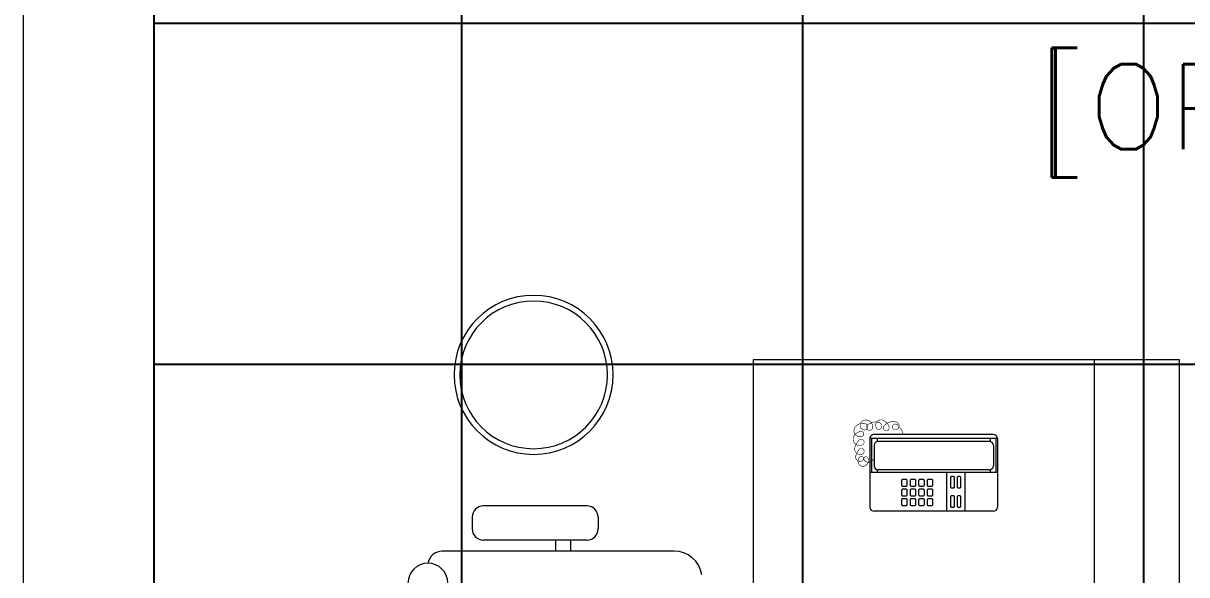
# Model space of a CAD drawing. Header units: inches. Extents: x -12418 to 57169, y -29325 to 19878.
# Drawn here: x 5228 to 7276, y -8771 to -7800 of the extents above; entities that cross this region are included whole.
import ezdxf

# ---------------------------------------------------------------- set-up
doc = ezdxf.new("R2010")
doc.units = ezdxf.units.IN
doc.header["$LTSCALE"] = 25
doc.header["$MEASUREMENT"] = 0
doc.linetypes.add('00-Ground Floor$0$HIDDEN', pattern=[9.525, 6.35, -3.175])
doc.layers.get('0').update_dxf_attribs({"color": 8})
for name, color, linetype, lineweight in [('00-Ground Floor$0$72_EGR_BASE_TEXT', 252, 'Continuous', 5), ('00-Ground Floor$0$LOADING', 253, 'Continuous', 5), ('00-Ground Floor$0$Walls', 251, 'Continuous', 5)]:
    doc.layers.add(name, color=color, linetype=linetype, lineweight=lineweight)
doc.layers.add('00-Ground Floor$0$False Ceiling', color=251, linetype='Continuous')
doc.styles.add('00-Ground Floor$0$SIMPLEX', font='SIMPLEX.shx', dxfattribs={"height": 150})

# ---------------------------------------------------------------- blocks, each defined once
blk = doc.blocks.new('00-Ground Floor$0$DM20079-P')
at = {"color": 0}
for p, q in [((-0.0686, 0.217), (-0.0686, 0.008)), ((-0.0616, 0.225), (0.0594, 0.225)), ((-0.0616, 0.225), (-0.0616, 0)), ((-0.0616, 0.222), (-0.0016, 0.222)), ((-0.0616, 0.212), (-0.0565, 0.212)), ((-0.0566, 0.2105), (-0.0566, 0.0145)), ((-0.0496, 0.2175), (-0.0136, 0.2175)), ((-0.0068, 0.212), (-0.0016, 0.212)), ((-0.0066, 0.2105), (-0.0066, 0.0145)), ((-0.0016, 0.225), (-0.0016, 0)), ((0.0664, 0.217), (0.0664, 0.008)), ((-0.0016, 0.1675), (0.0664, 0.1675)), ((-0.0016, 0.135), (0.0664, 0.135)), ((-0.0616, 0.013), (-0.0565, 0.013)), ((-0.0616, 0.003), (-0.0016, 0.003)), ((-0.0594, 0), (0.0594, 0)), ((-0.0496, 0.0075), (-0.0136, 0.0075)), ((-0.0068, 0.013), (-0.0016, 0.013))]:
    blk.add_line(p, q, dxfattribs=at)
for points in [[(0.0074, 0.1605, 0.414214), (0.0054, 0.1585), (0.0054, 0.1555, 0.414214), (0.0074, 0.1535), (0.0234, 0.1535, 0.414214), (0.0254, 0.1555), (0.0254, 0.1585, 0.414214), (0.0234, 0.1605)], [(0.0234, 0.142, 0.414214), (0.0254, 0.144), (0.0254, 0.147, 0.414214), (0.0234, 0.149), (0.0074, 0.149, 0.414214), (0.0054, 0.147), (0.0054, 0.144, 0.414214), (0.0074, 0.142)], [(0.0574, 0.1535, 0.414214), (0.0594, 0.1555), (0.0594, 0.1585, 0.414214), (0.0574, 0.1605), (0.0414, 0.1605, 0.414214), (0.0394, 0.1585), (0.0394, 0.1555, 0.414214), (0.0414, 0.1535)], [(0.0574, 0.142, 0.414214), (0.0594, 0.144), (0.0594, 0.147, 0.414214), (0.0574, 0.149), (0.0414, 0.149, 0.414214), (0.0394, 0.147), (0.0394, 0.144, 0.414214), (0.0414, 0.142)], [(0.0104, 0.103, 0.414214), (0.0124, 0.101), (0.0204, 0.101, 0.414214), (0.0224, 0.103), (0.0224, 0.109, 0.414214), (0.0204, 0.111), (0.0124, 0.111, 0.414214), (0.0104, 0.109)], [(0.0274, 0.103, 0.414214), (0.0294, 0.101), (0.0374, 0.101, 0.414214), (0.0394, 0.103), (0.0394, 0.109, 0.414214), (0.0374, 0.111), (0.0294, 0.111, 0.414214), (0.0274, 0.109)], [(0.0444, 0.103, 0.414214), (0.0464, 0.101), (0.0544, 0.101, 0.414214), (0.0564, 0.103), (0.0564, 0.109, 0.414214), (0.0544, 0.111), (0.0464, 0.111, 0.414214), (0.0444, 0.109)], [(0.0104, 0.088, 0.414214), (0.0124, 0.086), (0.0204, 0.086, 0.414214), (0.0224, 0.088), (0.0224, 0.094, 0.414214), (0.0204, 0.096), (0.0124, 0.096, 0.414214), (0.0104, 0.094)], [(0.0274, 0.088, 0.414214), (0.0294, 0.086), (0.0374, 0.086, 0.414214), (0.0394, 0.088), (0.0394, 0.094, 0.414214), (0.0374, 0.096), (0.0294, 0.096, 0.414214), (0.0274, 0.094)], [(0.0444, 0.088, 0.414214), (0.0464, 0.086), (0.0544, 0.086, 0.414214), (0.0564, 0.088), (0.0564, 0.094, 0.414214), (0.0544, 0.096), (0.0464, 0.096, 0.414214), (0.0444, 0.094)], [(0.0104, 0.073, 0.414214), (0.0124, 0.071), (0.0204, 0.071, 0.414214), (0.0224, 0.073), (0.0224, 0.079, 0.414214), (0.0204, 0.081), (0.0124, 0.081, 0.414214), (0.0104, 0.079)], [(0.0104, 0.058, 0.414214), (0.0124, 0.056), (0.0204, 0.056, 0.414214), (0.0224, 0.058), (0.0224, 0.064, 0.414214), (0.0204, 0.066), (0.0124, 0.066, 0.414214), (0.0104, 0.064)], [(0.0274, 0.073, 0.414214), (0.0294, 0.071), (0.0374, 0.071, 0.414214), (0.0394, 0.073), (0.0394, 0.079, 0.414214), (0.0374, 0.081), (0.0294, 0.081, 0.414214), (0.0274, 0.079)], [(0.0274, 0.058, 0.414214), (0.0294, 0.056), (0.0374, 0.056, 0.414214), (0.0394, 0.058), (0.0394, 0.064, 0.414214), (0.0374, 0.066), (0.0294, 0.066, 0.414214), (0.0274, 0.064)], [(0.0444, 0.073, 0.414214), (0.0464, 0.071), (0.0544, 0.071, 0.414214), (0.0564, 0.073), (0.0564, 0.079, 0.414214), (0.0544, 0.081), (0.0464, 0.081, 0.414214), (0.0444, 0.079)], [(0.0444, 0.058, 0.414214), (0.0464, 0.056), (0.0544, 0.056, 0.414214), (0.0564, 0.058), (0.0564, 0.064, 0.414214), (0.0544, 0.066), (0.0464, 0.066, 0.414214), (0.0444, 0.064)]]:
    blk.add_lwpolyline(points, format="xyb", close=True, dxfattribs=at)
at = {"color": 0, "const_width": 0.001}
blk.add_lwpolyline([(-0.0686, 0.059, 0.184574), (-0.0861, 0.0478, 1.44364), (-0.0769, 0.0452, 0.837915), (-0.0907, 0.0465, 0.30536), (-0.0835, 0.0248, 1.584726), (-0.0815, 0.034, 0.253153), (-0.094, 0.0228, 0.874198), (-0.0776, 0.0142, 0.915253), (-0.0897, 0.0168, 0.223821), (-0.0874, -0.0011, 1.703343), (-0.0796, 0.005, 0.588962), (-0.0934, -0.0114, 0.717795), (-0.0769, -0.0108, 0.983104), (-0.0875, -0.0075, 0.326362), (-0.0815, -0.0259, 0.758716), (-0.0657, -0.0134, 0.906186), (-0.0743, -0.016, 0.189488), (-0.067, -0.0272, 0.7948), (-0.0506, -0.0127, 1.223996), (-0.0585, -0.0193, 0.072149), (-0.0473, -0.0259, 0.645886), (-0.0341, -0.0134, 1.366917), (-0.042, -0.0193, 0.078415), (-0.0315, -0.0246, 0.723006), (-0.0229, -0.0127, 1.105484), (-0.0289, -0.018, 0.327892), (-0.017, -0.0193, 0.446638), (-0.0144, -0.0068, 0.327263), (-0.0269, -0.0029, 1.240441), (-0.0229, -0.0094, 0.611307), (-0.0278, 0.0075)], format="xyb", dxfattribs=at)
at = {"color": 0}
for centre, radius, start, end in [((-0.0605, 0.217), 0.00813, 97.9633, 179.6649), ((-0.0496, 0.2105), 0.007, 90, 180), ((-0.0136, 0.2105), 0.007, 0, 90), ((0.0582, 0.217), 0.00813, 0.3351, 82.0367), ((-0.0605, 0.008), 0.00813, 180.3351, 277.9633), ((-0.0496, 0.0145), 0.007, 180, 270), ((-0.0136, 0.0145), 0.007, 270, 0), ((0.0582, 0.008), 0.00813, 277.9633, 359.6649)]:
    blk.add_arc(centre, radius, start, end, dxfattribs=at)
blk = doc.blocks.new('00-Ground Floor$0$GF21043-P')
at = {"color": 0}
for p, q in [((0.8, 0.75), (-0.8, 0.75)), ((-0.8, 0.75), (-0.8, 0)), ((-0.8, 0), (0.8, 0))]:
    blk.add_line(p, q, dxfattribs=at)
at = {"color": 0, "linetype": '00-Ground Floor$0$HIDDEN'}
blk.add_line((-0.8, 0.6), (-0.4, 0.6), dxfattribs=at)
blk = doc.blocks.new('00-Ground Floor$0$GF21018-P')
at = {"color": 0}
for p, q in [((-0.2207, 0.4756), (-0.2207, 0.0675)), ((-0.2806, 0.3422), (-0.2598, 0.3422)), ((-0.3002, 0.3226), (-0.3002, 0.14)), ((-0.2402, 0.3226), (-0.2402, 0.14)), ((-0.2402, 0.2937), (-0.2207, 0.2937)), ((-0.2402, 0.2671), (-0.2207, 0.2671)), ((-0.2806, 0.1204), (-0.2598, 0.1204))]:
    blk.add_line(p, q, dxfattribs=at)
for centre, radius, start, end in [((-0.1707, 0.4756), 0.05, 99.6329, 180), ((-0.2806, 0.3226), 0.0196, 90, 180), ((-0.2598, 0.3226), 0.0196, 360, 90), ((-0.2806, 0.14), 0.0196, 180, 270), ((-0.2598, 0.14), 0.0196, 270, 360), ((-0.1957, 0.0675), 0.025, 180, 261.4721), ((-0.1643, 0.0425), 0.0351, 90, 270)]:
    blk.add_arc(centre, radius, start, end, dxfattribs=at)
blk = doc.blocks.new('00-Ground Floor$0$WM00001-P')
at = {"layer": '00-Ground Floor$0$LOADING'}
for radius in [0.14, 0.13]:
    blk.add_circle((0, 0), radius, dxfattribs=at)
blk = doc.blocks.new('00-Ground Floor$0$A$Ce9e1c4c3')
at = {"layer": '00-Ground Floor$0$False Ceiling', "color": 254}
blk.add_line((-94542.1, -6347.4, 0), (-94542.1, -10017.4, 0), dxfattribs=at)
at = {"layer": '00-Ground Floor$0$False Ceiling', "color": 254, "linetype": 'Continuous'}
for p, q in [((-94000, -10017.4), (-94000, -6347.4)), ((-93400, -10017.4), (-93400, -6347.4)), ((-92800, -10017.4), (-92800, -6347.4)), ((-94542.1, -7800), (-90902.1, -7800)), ((-94542.1, -8400), (-90902.1, -8400))]:
    blk.add_line(p, q, dxfattribs=at)
blk = doc.blocks.new('00-Ground Floor')
at = {"layer": '00-Ground Floor$0$Walls'}
for p, q in [((5227.9, -5597.4, 0), (5227.9, -13097.4, 0)), ((5227.9, -5597.4, 0), (5227.9, -13097.4, 0)), ((5457.9, -6347.4, 0), (5457.9, -10017.4, 0))]:
    blk.add_line(p, q, dxfattribs=at)
at = {"layer": '00-Ground Floor$0$False Ceiling', "color": 254}
blk.add_blockref('00-Ground Floor$0$A$Ce9e1c4c3', (100000, 0), dxfattribs=at)
at = {"layer": '00-Ground Floor$0$LOADING', "extrusion": (-7.77426e-06, -8.17011e-07, 1)}
for name, p, xscale, yscale, zscale, rotation in [('00-Ground Floor$0$WM00001-P', (6126.2, -8419.1, 0), -1000.000000000002, 1000.000000000004, 1000.000000000002, 347.9985892354696), ('00-Ground Floor$0$GF21018-P', (5897.6, -8950.1, 0), 1000.000000000003, 1000.000000000003, 1000.000000000003, 269.9985892353254)]:
    blk.add_blockref(name, p, dxfattribs=dict(at, xscale=xscale, yscale=yscale, zscale=zscale, rotation=rotation))
at = {"layer": '00-Ground Floor$0$LOADING', "extrusion": (1.19929e-18, -8.17187e-07, 1), "xscale": 1000.000000000002, "yscale": 1000.000000000002, "zscale": 1000.000000000002, "rotation": 270}
blk.add_blockref('00-Ground Floor$0$GF21043-P', (6512.9, -9192.4, 0), dxfattribs=at)
at = {"layer": '00-Ground Floor$0$LOADING', "extrusion": (9.34116e-11, 8.17187e-07, -1), "xscale": -1000.000000000002, "yscale": 1000.000000000002, "zscale": 1000.000000000002, "rotation": 89.99999999840024}
blk.add_blockref('00-Ground Floor$0$DM20079-P', (-6717.9, -8592.8, 0), dxfattribs=at)
at = {"layer": '00-Ground Floor$0$72_EGR_BASE_TEXT', "insert": (7504.2, -7871.8, 0), "char_height": 150, "attachment_point": 2, "style": '00-Ground Floor$0$SIMPLEX'}
blk.add_mtext('[OPDG05]', dxfattribs=at)

msp = doc.modelspace()

# ---------------------------------------------------------------- block references
msp.add_blockref('00-Ground Floor', (0, 0))

doc.saveas('drawing.dxf')
